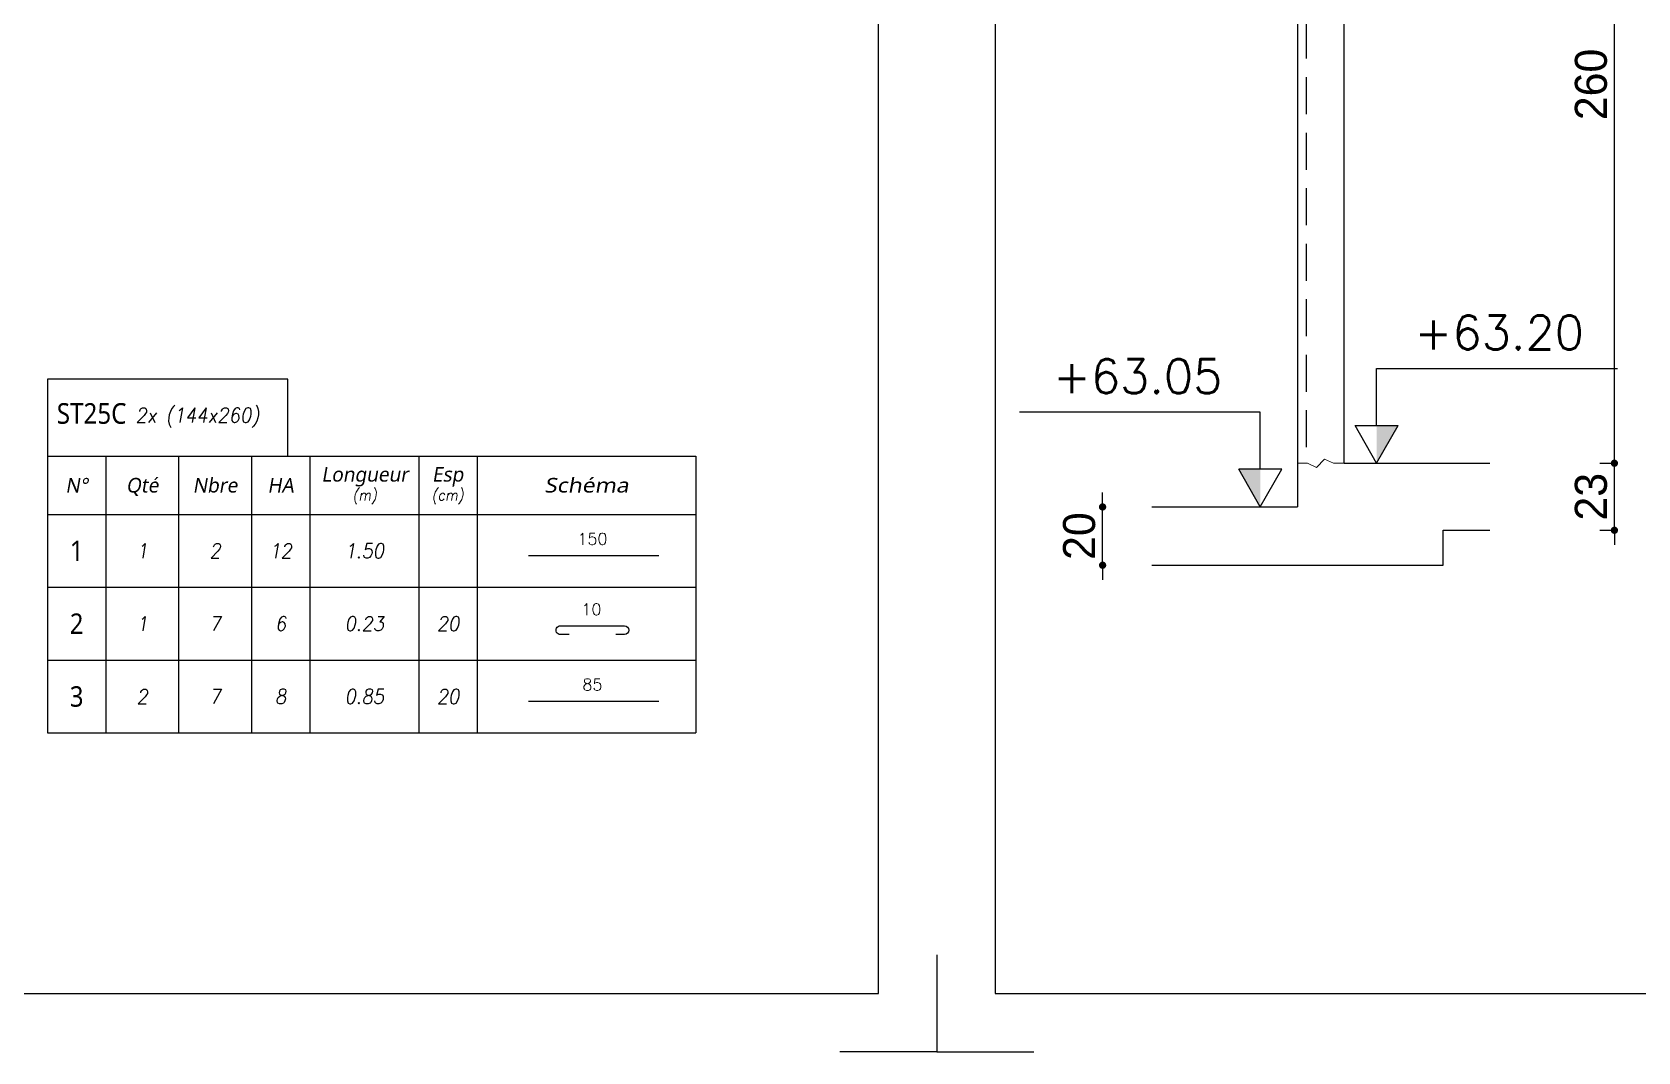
# Model space of a CAD drawing. Header units: metres. Extents: x -5618 to 118954, y -306 to 4637.
# Drawn here: x 16844 to 17395, y 894 to 1244 of the extents above; entities that cross this region are included whole.
import ezdxf
from ezdxf.enums import TextEntityAlignment as Align

# ---------------------------------------------------------------- set-up
doc = ezdxf.new("R2010")
doc.units = ezdxf.units.M
doc.linetypes.add('CACHEX2', pattern=[19.049999999999997, 12.7, -6.35])
for name, color, linetype in [('COTATION', 1, 'Continuous'), ('GO-FER-HA', 140, 'Continuous'), ('GO-TEXTE-FER', 3, 'Continuous'), ('K_ENT_M_Building_V.76', 7, 'Continuous'), ('STR_COTATION', 1, 'Continuous'), ('STR_VOI-POT', 6, 'Continuous')]:
    doc.layers.add(name, color=color, linetype=linetype)
doc.layers.add('Kofragna_forma', color=7, linetype='Continuous', lineweight=70)
doc.styles.add('GrDimensions', font='simplex.shx')
doc.styles.add('Tableau', font='romans.shx', dxfattribs={"width": 0.9, "oblique": 10})
doc.styles.add('Tableau2', font='trebuc.TTF', dxfattribs={"width": 0.9, "oblique": 10})
doc.dimstyles.new('COUPE-20', dxfattribs={"dimscale": 0.5, "dimtxt": 22, "dimasz": 5, "dimexe": 0.05, "dimexo": 0, "dimgap": 5, "dimtad": 1, "dimdec": 0, "dimdsep": 46, "dimtxsty": 'Standard', "dimblk1": 'DOT', "dimblk2": 'DOT', "dimsah": 1, "dimcen": 0, "dimdle": 150, "dimclrd": 1, "dimclre": 1, "dimclrt": 7, "dimadec": 0, "dimazin": 0, "dimtfac": 1, "dimtdec": 0, "dimtix": 1, "dimtmove": 2, "dimatfit": 3, "dimldrblk": 'DOT', "dimfxl": 0, "dimtvp": 1, "dimtolj": 1, "dimtzin": 0, "dimarcsym": 0})

# ---------------------------------------------------------------- blocks, each defined once
blk = doc.blocks.new('_DOT')
at = {"color": 0, "linetype": 'ByBlock'}
blk.add_line((-0.5, 0), (-1, 0), dxfattribs=at)
at = {"color": 0, "linetype": 'ByBlock', "const_width": 0.5}
blk.add_lwpolyline([(-0.25, 0, 1), (0.25, 0, 1)], format="xyb", close=True, dxfattribs=at)
blk = doc.blocks.new('*D833')
at = {"layer": 'COTATION', "color": 1, "lineweight": -2, "ltscale": 4.5}
for p, q in [((17387.18574532103, 1098.287650645224), (17387.18574532103, 1100.787650645224)), ((17382.18574532103, 1095.787650645224), (17387.21074532103, 1095.787650645224)), ((17387.18574532103, 1072.787650645224), (17387.18574532103, 1095.787650645224)), ((17382.18574532103, 1072.787650645224), (17387.21074532103, 1072.787650645224)), ((17387.18574532103, 1070.287650645224), (17387.18574532103, 1067.787650645224))]:
    blk.add_line(p, q, dxfattribs=at)
at = {"layer": 'DEFPOINTS', "color": 0, "lineweight": -3, "ltscale": 4.5}
for p in [(17344.41210898502, 1095.787650645224), (17387.18574532103, 1095.787650645224), (17344.41210898502, 1072.787650645224)]:
    blk.add_point(p, dxfattribs=at)
at = {"layer": 'COTATION', "color": 1, "lineweight": -2, "ltscale": 4.5, "xscale": 2.5, "yscale": 2.5, "zscale": 2.5}
for p, rotation in [((17387.18574532103, 1095.787650645224), 270), ((17387.18574532103, 1072.787650645224), 90)]:
    blk.add_blockref('_DOT', p, dxfattribs=dict(at, rotation=rotation))
at = {"layer": 'COTATION', "color": 7, "lineweight": -3, "ltscale": 4.5, "insert": (17379.18574532103, 1084.287650645227), "char_height": 11, "attachment_point": 5, "rotation": 90}
blk.add_mtext('\\A1;23', dxfattribs=at)
blk = doc.blocks.new('*D834')
at = {"layer": 'COTATION', "color": 1, "lineweight": -2, "ltscale": 4.5}
for p, q in [((17382.18574532103, 1355.787650645223), (17387.21074532103, 1355.787650645223)), ((17387.18574532103, 1098.287650645224), (17387.18574532103, 1353.287650645223)), ((17382.18574532103, 1095.787650645224), (17387.21074532103, 1095.787650645224))]:
    blk.add_line(p, q, dxfattribs=at)
at = {"layer": 'DEFPOINTS', "color": 0, "lineweight": -3, "ltscale": 4.5}
for p in [(17344.41210898502, 1355.787650645223), (17387.18574532103, 1355.787650645223), (17344.41210898502, 1095.787650645224)]:
    blk.add_point(p, dxfattribs=at)
at = {"layer": 'COTATION', "color": 1, "lineweight": -2, "ltscale": 4.5, "xscale": 2.5, "yscale": 2.5, "zscale": 2.5}
for p, rotation in [((17387.18574532103, 1355.787650645223), 90), ((17387.18574532103, 1095.787650645224), 270)]:
    blk.add_blockref('_DOT', p, dxfattribs=dict(at, rotation=rotation))
at = {"layer": 'COTATION', "color": 7, "lineweight": -3, "ltscale": 4.5, "insert": (17379.18574532103, 1225.787650645226), "char_height": 11, "attachment_point": 5, "rotation": 90}
blk.add_mtext('\\A1;260', dxfattribs=at)
blk = doc.blocks.new('*D837')
at = {"layer": 'DEFPOINTS', "color": 0, "lineweight": -3, "ltscale": 4.5}
for p in [(17211.50287751892, 1080.787650645224), (17228.41210898502, 1080.787650645224, 187.688179425467), (17230.38296553784, 1060.787650645224, 187.688179425467)]:
    blk.add_point(p, dxfattribs=at)
at = {"layer": 'STR_COTATION', "color": 1, "lineweight": -2, "ltscale": 4.5}
for p, q in [((17211.48461704375, 1080.787650645224), (17211.47787751892, 1080.787650645224)), ((17211.50287751892, 1083.287650645224), (17211.50287751892, 1085.787650645224)), ((17211.50287751892, 1060.787650645224), (17211.50287751892, 1080.787650645224)), ((17211.48539393872, 1060.787650645224), (17211.47787751892, 1060.787650645224)), ((17211.50287751892, 1058.287650645224), (17211.50287751892, 1055.787650645224))]:
    blk.add_line(p, q, dxfattribs=at)
at = {"layer": 'STR_COTATION', "color": 1, "lineweight": -2, "ltscale": 4.5, "xscale": 2.5, "yscale": 2.5, "zscale": 2.5}
for p, rotation in [((17211.50287751892, 1080.787650645224), 270), ((17211.50287751892, 1060.787650645224), 90)]:
    blk.add_blockref('_DOT', p, dxfattribs=dict(at, rotation=rotation))
at = {"layer": 'STR_COTATION', "color": 7, "lineweight": -3, "ltscale": 4.5, "insert": (17203.50287751892, 1070.787650645227), "char_height": 11, "attachment_point": 5, "rotation": 90}
blk.add_mtext('\\A1;20', dxfattribs=at)
blk = doc.blocks.new('Barre libre')
at = {"layer": 'GO-TEXTE-FER'}
for p, q in [((0, 0), (0, -1)), ((0, 0), (8.900000000000002, 0)), ((0.8000000000000007, 0), (0.8000000000000007, -1)), ((1.800000000000001, 0), (1.800000000000001, -1)), ((2.800000000000001, 0), (2.800000000000001, -1)), ((3.600000000000001, 0), (3.600000000000001, -1)), ((5.100000000000001, 0), (5.100000000000001, -1)), ((5.900000000000002, 0), (5.900000000000002, -1)), ((8.900000000000002, 0), (8.900000000000002, -1)), ((0, -1), (8.900000000000002, -1))]:
    blk.add_line(p, q, dxfattribs=at)
at = {"layer": 'GO-TEXTE-FER', "color": 1}
blk.add_line((6.602571662135945, -0.562752053263365), (8.393530367494153, -0.562752053263365), dxfattribs=at)
at = {"layer": 'GO-TEXTE-FER', "style": 'Tableau2', "width": 0.9}
blk.add_attdef('NUMERO', text='', height=0.28, dxfattribs=at).set_placement((0.4000000000000021, -0.5), align=Align.MIDDLE_CENTER)
at = {"layer": 'GO-TEXTE-FER', "style": 'Tableau', "oblique": 10, "width": 0.9}
for tag, p in [('QUANTITE', (1.300000000000001, -0.5)), ('NOMBRE', (2.300000000000001, -0.5)), ('NUANCE', (3.200000000000003, -0.5)), ('LONGUEUR', (4.350000000000001, -0.5)), ('ESPACEMENTS', (5.5, -0.5))]:
    blk.add_attdef(tag, text='', height=0.2, dxfattribs=at).set_placement(p, align=Align.MIDDLE_CENTER)
at = {"layer": 'GO-TEXTE-FER', "color": 1, "style": 'Tableau'}
blk.add_attdef('Longueur', text='', height=0.16, dxfattribs=at).set_placement((7.481415956780632, -0.3359449369562739), align=Align.MIDDLE_CENTER)
blk = doc.blocks.new('Désignation')
at = {"layer": 'GO-TEXTE-FER'}
for p, q in [((0, 0.7999999999999998), (8.900000000000002, 0.7999999999999998)), ((0, 0.7999999999999998), (0, 0)), ((0.8000000000000007, 0.7999999999999998), (0.8000000000000007, 0)), ((1.800000000000001, 0.7999999999999998), (1.800000000000001, 0)), ((2.800000000000001, 0.7999999999999998), (2.800000000000001, 0)), ((3.600000000000001, 0.7999999999999998), (3.600000000000001, 0)), ((5.100000000000001, 0.7999999999999998), (5.100000000000001, 0)), ((5.900000000000002, 0.7999999999999998), (5.900000000000002, 0)), ((8.900000000000002, 0.7999999999999998), (8.900000000000002, 0)), ((0, 0), (8.900000000000002, 0))]:
    blk.add_line(p, q, dxfattribs=at)
at = {"layer": 'GO-TEXTE-FER', "style": 'Tableau2', "oblique": 10}
for s, p in [('N°', (0.4000000000000004, 0.3999999999999995)), ('Qté', (1.300000000000001, 0.3999999999999995)), ('Nbre', (2.300000000000001, 0.3999999999999995)), ('HA', (3.200000000000001, 0.3999999999999995)), ('Longueur', (4.356051620639308, 0.5496028384462006)), ('Esp', (5.494334133658599, 0.5496028384462006))]:
    blk.add_text(s, height=0.2, dxfattribs=at).set_placement(p, align=Align.MIDDLE_CENTER)
at = {"layer": 'GO-TEXTE-FER', "style": 'Tableau2', "oblique": 10, "width": 1.2}
blk.add_text('Schéma', height=0.2, dxfattribs=at).set_placement((7.400000000000002, 0.3999999999999995), align=Align.MIDDLE_CENTER)
at = {"layer": 'GO-TEXTE-FER', "color": 7, "style": 'Tableau', "oblique": 10, "width": 0.9}
for s, p in [('(m)', (4.356051620639308, 0.2654942762949544)), ('(cm)', (5.494334133658599, 0.2654942762949544))]:
    blk.add_text(s, height=0.15, dxfattribs=at).set_placement(p, align=Align.MIDDLE_CENTER)
blk = doc.blocks.new('Epingle')
at = {"layer": 'GO-TEXTE-FER'}
for p, q in [((0, 0), (0, -1)), ((0, 0), (8.900000000000002, 0)), ((0.8000000000000007, 0), (0.8000000000000007, -1)), ((1.800000000000001, 0), (1.800000000000001, -1)), ((2.800000000000001, 0), (2.800000000000001, -1)), ((3.600000000000001, 0), (3.600000000000001, -1)), ((5.100000000000001, 0), (5.100000000000001, -1)), ((5.900000000000002, 0), (5.900000000000002, -1)), ((8.900000000000002, 0), (8.900000000000002, -1)), ((0, -1), (8.900000000000002, -1))]:
    blk.add_line(p, q, dxfattribs=at)
at = {"layer": 'GO-TEXTE-FER', "color": 1}
blk.add_lwpolyline([(7.162024682070724, -0.6500456031182402), (7.042024682075381, -0.6500456031182402, -1.000000000024277), (7.042024682075381, -0.5300456031228968), (7.922024682058217, -0.5300456031228968, -0.9999999999028927), (7.922024682058217, -0.6500456031182402), (7.802024682062866, -0.6500456031182402)], format="xyb", dxfattribs=at)
at = {"layer": 'GO-TEXTE-FER', "style": 'Tableau2', "width": 0.9}
blk.add_attdef('NUMERO', text='', height=0.28, dxfattribs=at).set_placement((0.4000000000000021, -0.5), align=Align.MIDDLE_CENTER)
at = {"layer": 'GO-TEXTE-FER', "style": 'Tableau', "oblique": 10, "width": 0.9}
for tag, p in [('QUANTITE', (1.300000000000001, -0.5)), ('NOMBRE', (2.300000000000001, -0.5)), ('NUANCE', (3.200000000000003, -0.5)), ('LONGUEUR', (4.350000000000001, -0.5)), ('ESPACEMENTS', (5.5, -0.5))]:
    blk.add_attdef(tag, text='', height=0.2, dxfattribs=at).set_placement(p, align=Align.MIDDLE_CENTER)
at = {"layer": 'GO-TEXTE-FER', "color": 1, "style": 'Tableau'}
blk.add_attdef('Longueur', text='', height=0.16, dxfattribs=at).set_placement((7.468958519916535, -0.303324706934113), align=Align.MIDDLE_CENTER)

msp = doc.modelspace()

# ---------------------------------------------------------------- linework, layer by layer
at = {"color": 7, "linetype": 'Continuous', "lineweight": -3}
for p, q in [((17298.18275491492, 1108.787650645224, 187.688179425467), (17312.93295426733, 1108.787650645224, 187.688179425467)), ((17305.55785459112, 1095.787650645224, 187.688179425467), (17298.18275491492, 1108.787650645224, 187.688179425467)), ((17298.18275491492, 1108.787650645224, 187.688179425467), (17312.93295426733, 1108.787650645224, 187.688179425467)), ((17305.55785459112, 1095.787650645224, 187.688179425467), (17298.18275491492, 1108.787650645224, 187.688179425467)), ((17305.55785459112, 1095.787650645224, 187.688179425467), (17312.93295426733, 1108.787650645224, 187.688179425467)), ((17305.55785459112, 1095.787650645224, 187.688179425467), (17312.93295426733, 1108.787650645224, 187.688179425467)), ((17272.99300408266, 1093.787650645224, 187.688179425467), (17258.24280473025, 1093.787650645224, 187.688179425467)), ((17265.61790440646, 1080.787650645224, 187.688179425467), (17258.24280473025, 1093.787650645224, 187.688179425467)), ((17272.99300408266, 1093.787650645224, 187.688179425467), (17258.24280473025, 1093.787650645224, 187.688179425467)), ((17265.61790440646, 1080.787650645224, 187.688179425467), (17258.24280473025, 1093.787650645224, 187.688179425467)), ((17265.61790440646, 1080.787650645224, 187.688179425467), (17272.99300408266, 1093.787650645224, 187.688179425467)), ((17265.61790440646, 1080.787650645224, 187.688179425467), (17272.99300408266, 1093.787650645224, 187.688179425467))]:
    msp.add_line(p, q, dxfattribs=at)
for points in [[(16184.68918614858, 1573.712024445221), (16184.68918614858, 913.7780244450956), (17134.59418614838, 913.7780244450956), (17134.59418614838, 1573.712024445221)], [(17174.59018614866, 1573.712024445221), (17174.59018614866, 913.7780244450956), (18124.49518614845, 913.7780244450956), (18124.49518614845, 1573.712024445221)]]:
    msp.add_lwpolyline(points, close=True)
at = {"lineweight": 18, "elevation": 187.688179425467}
msp.add_lwpolyline([(17278.41210898502, 1095.787650645224), (17281.87704928564, 1095.787650645224), (17284.89952001553, 1094.363863052779), (17287.64719795443, 1097.134969273794), (17290.80705258141, 1095.787650645224), (17294.41210898502, 1095.787650645224)], dxfattribs=at)
for points in [[(17154.59218614852, 927.1100244153464), (17154.59218614852, 893.7800244451906), (17121.26218614868, 893.7800244451906)], [(17154.59218614852, 927.1100244451487), (17154.59218614852, 893.7800244451906), (17187.92218614859, 893.7800244451906)]]:
    msp.add_lwpolyline(points)
at = {"color": 7, "linetype": 'Continuous', "lineweight": -3}
for points in [[(17312.93295426733, 1108.787650645224, 187.688179425467), (17305.55785459112, 1095.787650645224, 187.688179425467), (17305.55785459112, 1108.754833781305, 187.688179425467)], [(17312.93295426733, 1108.787650645224, 187.688179425467), (17305.55785459112, 1095.787650645224, 187.688179425467), (17305.55785459112, 1108.754833781305, 187.688179425467)], [(17258.24280473025, 1093.787650645224, 187.688179425467), (17265.61790440646, 1080.787650645224, 187.688179425467), (17265.61790440646, 1093.754833781305, 187.688179425467)], [(17258.24280473025, 1093.787650645224, 187.688179425467), (17265.61790440646, 1080.787650645224, 187.688179425467), (17265.61790440646, 1093.754833781305, 187.688179425467)]]:
    msp.add_solid(points, dxfattribs=at)
at = {"layer": 'GO-TEXTE-FER'}
msp.add_lwpolyline([(16849.33653515772, 1098.245208601391), (16931.83653515772, 1098.245208601391), (16931.83653515772, 1124.677196564419), (16849.33653515772, 1124.677196564419)], close=True, dxfattribs=at)
at = {"layer": 'K_ENT_M_Building_V.76', "color": 30, "linetype": 'Continuous', "lineweight": -3}
for p, q in [((17305.55785459112, 1108.787650645224, 187.688179425467), (17305.55785459112, 1128.287650645224, 187.688179425467)), ((17305.55785459112, 1128.287650645224, 187.688179425467), (17312.05785459112, 1128.287650645224, 187.688179425467)), ((17305.55785459112, 1108.787650645224, 187.688179425467), (17305.55785459112, 1128.287650645224, 187.688179425467)), ((17305.55785459112, 1128.287650645224, 187.688179425467), (17312.05785459112, 1128.287650645224, 187.688179425467)), ((17312.05785459112, 1128.287650645224, 187.688179425467), (17388.20071173398, 1128.287650645224, 187.688179425467)), ((17312.05785459112, 1128.287650645224, 187.688179425467), (17388.20071173398, 1128.287650645224, 187.688179425467)), ((17259.11790440646, 1113.287650645224, 187.688179425467), (17182.97504726359, 1113.287650645224, 187.688179425467)), ((17259.11790440646, 1113.287650645224, 187.688179425467), (17182.97504726359, 1113.287650645224, 187.688179425467)), ((17265.61790440646, 1113.287650645224, 187.688179425467), (17259.11790440646, 1113.287650645224, 187.688179425467)), ((17265.61790440646, 1113.287650645224, 187.688179425467), (17259.11790440646, 1113.287650645224, 187.688179425467)), ((17265.61790440646, 1093.787650645224, 187.688179425467), (17265.61790440646, 1113.287650645224, 187.688179425467)), ((17265.61790440646, 1093.787650645224, 187.688179425467), (17265.61790440646, 1113.287650645224, 187.688179425467))]:
    msp.add_line(p, q, dxfattribs=at)
at = {"layer": 'Kofragna_forma', "color": 4, "lineweight": -3}
for p, q in [((17278.41210898502, 1355.787650645224, 187.688179425467), (17278.41210898502, 1080.787650645224, 187.688179425467)), ((17294.41210898502, 1095.787650645224, 187.688179425467), (17294.41210898502, 1355.787650645223, 187.688179425467)), ((17294.41210898502, 1095.787650645224, 187.688179425467), (17344.41210898502, 1095.787650645224, 187.688179425467)), ((17228.41210898502, 1080.787650645224, 187.688179425467), (17278.41210898502, 1080.787650645224, 187.688179425467)), ((17328.41210898502, 1072.787650645224, 187.688179425467), (17344.41210898502, 1072.787650645224, 187.688179425467)), ((17328.41210898502, 1060.787650645224, 187.688179425467), (17328.41210898502, 1072.787650645224, 187.688179425467)), ((17228.41210898502, 1060.787650645224, 187.688179425467), (17328.41210898502, 1060.787650645224, 187.688179425467))]:
    msp.add_line(p, q, dxfattribs=at)
at = {"layer": 'STR_VOI-POT', "color": 1, "linetype": 'CACHEX2', "elevation": 187.688179425467}
msp.add_lwpolyline([(17281.41487743733, 1418.787650645224), (17281.41394380776, 1095.787650645224)], dxfattribs=at)

# ---------------------------------------------------------------- block references
at = {"layer": 'GO-FER-HA', "xscale": 25, "yscale": 25, "zscale": 25}
msp.add_blockref('Désignation', (16849.33653515772, 1078.245208601391), dxfattribs=at)
at = {"layer": 'GO-TEXTE-FER', "xscale": 25, "yscale": 25, "zscale": 25}
for name, p, values in [('Barre libre', (16849.33653515772, 1078.245208601391), {'NUMERO': '1', 'QUANTITE': '1', 'NOMBRE': '2', 'NUANCE': '12', 'Longueur': '150', 'LONGUEUR': '1.50'}), ('Epingle', (16849.33653515772, 1053.245208601391), {'NUMERO': '2', 'QUANTITE': '1', 'NOMBRE': '7', 'NUANCE': '6', 'Longueur': '10', 'LONGUEUR': '0.23', 'ESPACEMENTS': '20'}), ('Barre libre', (16849.33653515772, 1028.245208601391), {'NUMERO': '3', 'QUANTITE': '2', 'NOMBRE': '7', 'NUANCE': '8', 'Longueur': '85', 'LONGUEUR': '0.85', 'ESPACEMENTS': '20'})]:
    msp.add_blockref(name, p, dxfattribs=at).add_auto_attribs(values)

# ---------------------------------------------------------------- texts
at = {"layer": 'GO-TEXTE-FER', "style": 'Tableau', "oblique": 10, "width": 0.9}
msp.add_text('2x (144x260)', height=5.056179772500054, dxfattribs=at).set_placement((16879.51646789585, 1109.734904920492))
at = {"layer": 'GO-TEXTE-FER', "style": 'Tableau2', "width": 0.9}
msp.add_attdef('ST25C', text='1', height=7.078651681500075, dxfattribs=at).set_placement((16864.47519603073, 1112.877006953583), align=Align.MIDDLE_CENTER)
at = {"layer": 'K_ENT_M_Building_V.76', "color": 0, "linetype": 'Continuous', "lineweight": -3, "char_height": 11.7, "style": 'GrDimensions'}
for s, insert, attachment_point in [('\\A1;+63.20', (17318.55785459113, 1134.787650645224, 187.688179425467), 7), ('\\A1;+63.05', (17252.61790440645, 1119.787650645224, 187.688179425467), 9)]:
    msp.add_mtext(s, dxfattribs=dict(at, insert=insert, attachment_point=attachment_point))

# ---------------------------------------------------------------- dimensions: what is measured, and where the dimension line sits
at = {"layer": 'COTATION', "lineweight": -3, "ltscale": 4.5}
for base, p1, p2, picture, middle in [((17387.18574532103, 1355.787650645223, 93.84408971273348), (17344.41210898502, 1095.787650645224, 93.84408971273348), (17344.41210898502, 1355.787650645223, 93.84408971273348), '*D834', (17379.18574532103, 1225.787650645226, 93.84408971273348)), ((17387.18574532103, 1095.787650645224, 93.84408971273348), (17344.41210898502, 1072.787650645224, 93.84408971273348), (17344.41210898502, 1095.787650645224, 93.84408971273348), '*D833', (17379.18574532103, 1084.287650645227, 93.84408971273348))]:
    dim = msp.add_linear_dim(base=base, p1=p1, p2=p2, angle=90, dimstyle='COUPE-20', dxfattribs=at)
    dim.commit()
    dim.dimension.update_dxf_attribs({"geometry": picture, "text_midpoint": middle})
at = {"layer": 'STR_COTATION', "lineweight": -3, "ltscale": 4.5}
dim = msp.add_linear_dim(base=(17211.50287751892, 1080.787650645224), p1=(17230.38296553784, 1060.787650645224, 187.688179425467), p2=(17228.41210898502, 1080.787650645224, 187.688179425467), angle=90, dimstyle='COUPE-20', override={"dimfxl": 0.1}, dxfattribs=at)
dim.commit()
dim.dimension.update_dxf_attribs({"geometry": '*D837', "text_midpoint": (17203.50287751892, 1070.787650645227)})

doc.saveas('drawing.dxf')
